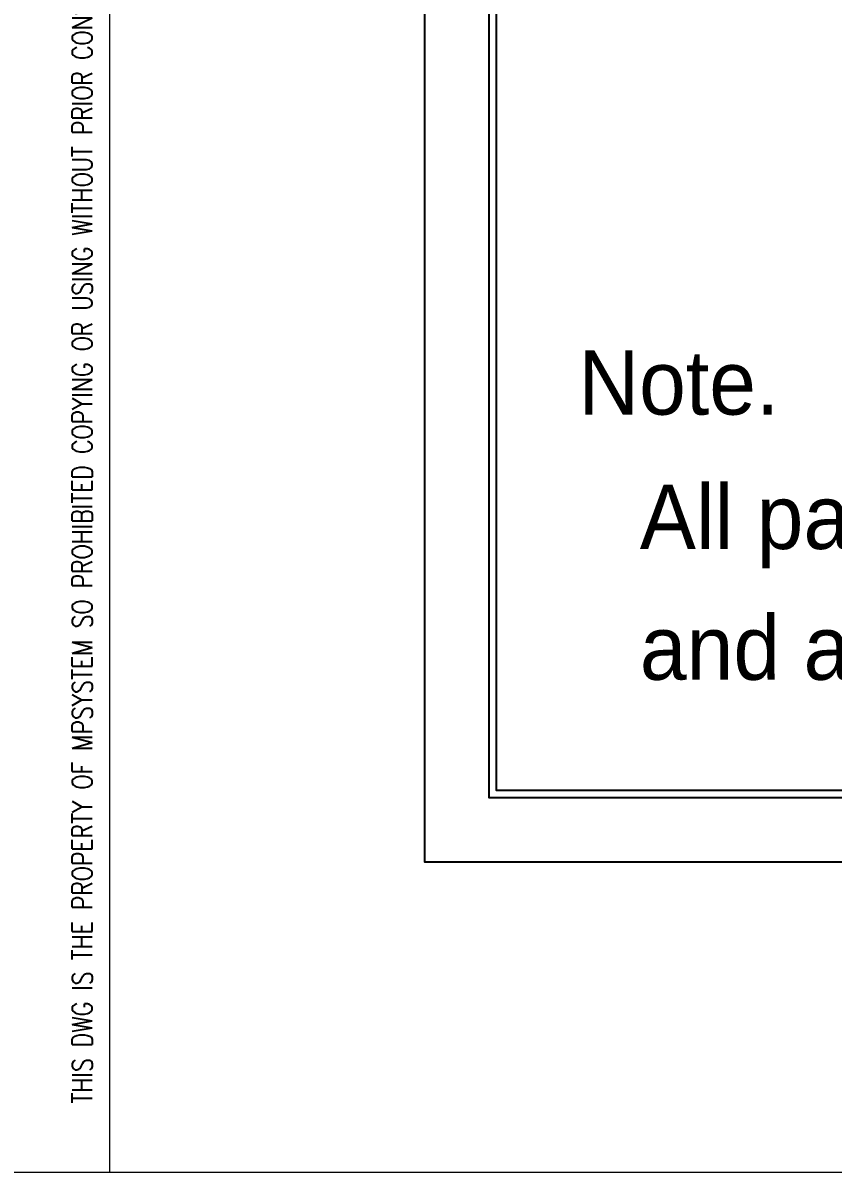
# Model space of a CAD drawing. Header units: millimetres. Extents: x -5 to 1510635, y -6 to 71285.
# Drawn here: x 1280359 to 1286630, y -5 to 8896 of the extents above; entities that cross this region are included whole.
import ezdxf

# ---------------------------------------------------------------- set-up
doc = ezdxf.new("R2010")
doc.units = ezdxf.units.MM
doc.header["$LTSCALE"] = 1000
for name, color, linetype in [('MP-2', 42, 'Continuous'), ('MP-7', 7, 'Continuous'), ('MP-8', 8, 'Continuous'), ('TEXT', 3, 'Continuous')]:
    doc.layers.add(name, color=color, linetype=linetype)
doc.styles.add('ROMANS', font='ROMANS.shx')
doc.styles.add('울릉도L', font='')
doc.styles.get('울릉도L').set_extended_font_data('HYwulM')

msp = doc.modelspace()

# ---------------------------------------------------------------- linework, layer by layer
at = {"layer": 'MP-2', "const_width": 10}
for points in [[(1348230, 0), (1281030, 0), (1281030, 47520), (1348230, 47520)], [(1255800, 0), (1255800, 17820), (1281030, 17820), (1281030, 0)]]:
    msp.add_lwpolyline(points, close=True, dxfattribs=at)
at = {"layer": 'MP-7'}
for points in [[(1283470, 45120), (1345790, 45120), (1345790, 2400), (1283470, 2400)], [(1345291.091, 2898.909), (1283968.909, 2898.909), (1283968.909, 44621.091), (1345291.091, 44621.091)], [(1284024.343, 44565.657), (1345235.657, 44565.657), (1345235.657, 2954.343), (1284024.343, 2954.343)]]:
    msp.add_lwpolyline(points, close=True, dxfattribs=at)

# ---------------------------------------------------------------- texts
at = {"layer": 'MP-8', "style": 'ROMANS', "width": 0.8}
msp.add_text('THIS DWG IS THE PROPERTY OF MPSYSTEM SO PROHIBITED COPYING OR USING WITHOUT PRIOR CONSENT. ALL RIGHTS RESERVED. IF IN DOUBT, ASK TO DESIGN DEPT.', height=155.52, rotation=90, dxfattribs=at).set_placement((1280895.121, 531.779))
at = {"layer": 'TEXT', "color": 0, "style": '울릉도L'}
for s, height, p in [('Note.', 497.7778, (1284658.146, 5864.636)), ('All parking floor slabs and MetroCL rails must hold system load (including car weight) ', 497.77778, (1285133.985, 4824.651)), ('and avoid from sinking.  ', 497.77778, (1285133.985, 3812.435))]:
    msp.add_text(s, height=height, dxfattribs=at).set_placement(p)

doc.saveas('drawing.dxf')
